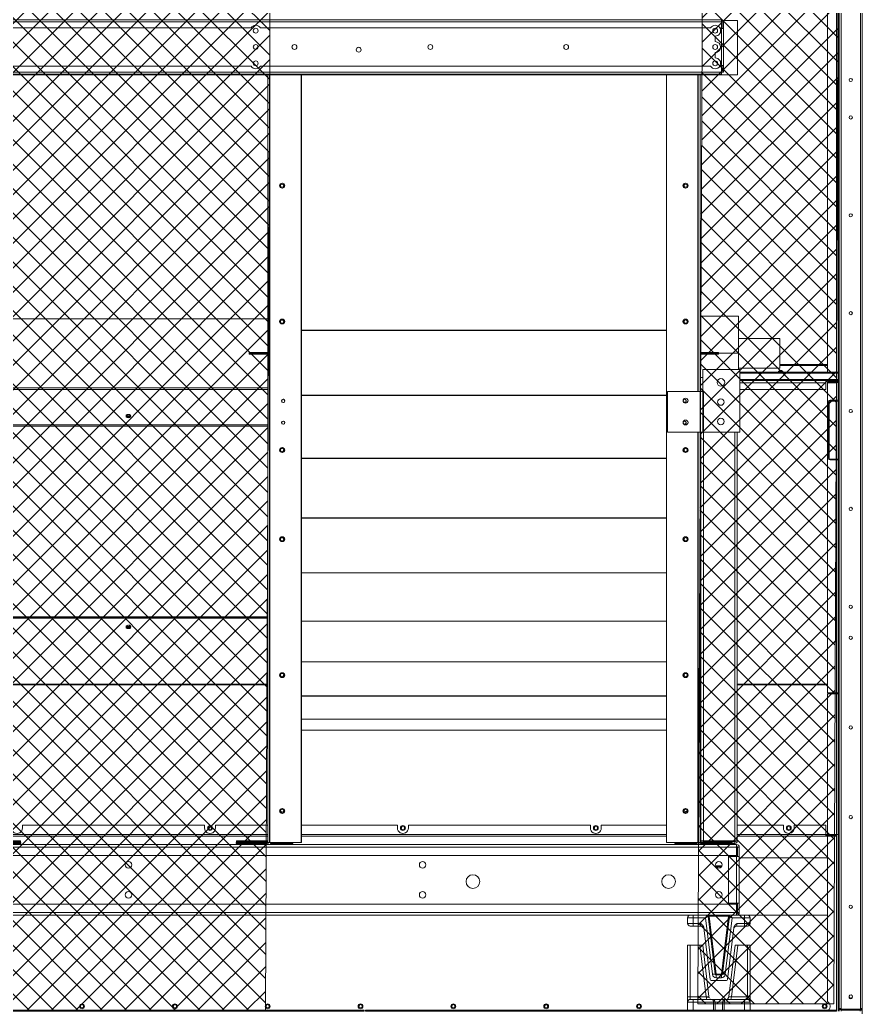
# Model space of a CAD drawing. Header units: millimetres. Extents: x -17070 to 42149, y -291348 to 30242.
# Drawn here: x 32501 to 34051, y 17180 to 19004 of the extents above; entities that cross this region are included whole.
import ezdxf

# ---------------------------------------------------------------- set-up
doc = ezdxf.new("R2010")
doc.units = ezdxf.units.MM
pattern_1 = [(45, (-833382.937, -471185.468), (-22.4506403, 22.4506403), []), (135, (-833382.937, -471185.468), (-22.4506403, -22.4506403), [])]

# ---------------------------------------------------------------- blocks, each defined once
blk = doc.blocks.new('2')
at = {"lineweight": 5}
h = blk.add_hatch(dxfattribs=at)
h.set_pattern_fill('ANSI37', scale=10)
h.set_pattern_definition(pattern_1)
h.paths.add_polyline_path([(33998.2, 17193.4), (34006.6, 19115.6), (33756.7, 19115.6), (33748.2, 17193.4)])
h = blk.add_hatch(dxfattribs=at)
h.set_pattern_fill('ANSI37', scale=10)
h.set_pattern_definition(pattern_1)
h.paths.add_polyline_path([(32952.6, 17181.5), (32961.1, 19103.8), (32448.7, 19103.8), (32440.2, 17181.5)])
at = {"color": 7, "lineweight": 20}
for p, q in [((34008.6, 17185), (34008.6, 20026.8)), ((34011.7, 17185), (34011.7, 20026.8)), ((34047.5, 17185), (34047.5, 20026.8)), ((34050.6, 17185), (34050.6, 20026.8)), ((31609.5, 19003.5), (33791.7, 19003.5)), ((31609.5, 19000), (33791.7, 19000)), ((33821.5, 18902.3), (31577.4, 18902.3)), ((33791.7, 18907), (31609.5, 18907)), ((33791.7, 18903.5), (31609.5, 18903.5)), ((32956.8, 17490), (32956.8, 18902.3)), ((32960.3, 17490), (32960.3, 18903.5)), ((32960.8, 17490), (32960.8, 18903.5)), ((33018.3, 17490), (33018.3, 18903.5)), ((33018.8, 17490), (33018.8, 18903.5)), ((33690.4, 17490), (33690.4, 18903.5)), ((33690.9, 17490), (33690.9, 18903.5)), ((31581.5, 17486.5), (33819.7, 17486.5)), ((31581.5, 17481.8), (33819.7, 17481.8)), ((31581.5, 17466.5), (33819.7, 17466.5)), ((33819.7, 17376.5), (31581.5, 17376.5)), ((33819.7, 17361.2), (31581.5, 17361.2)), ((33819.7, 17356.5), (31581.5, 17356.5))]:
    blk.add_line(p, q, dxfattribs=at)
at = {"color": 7, "lineweight": 20, "ltscale": 0.415127}
for p, q in [((33986.6, 19102.3), (33986.6, 18355.1)), ((34003.1, 18355.1), (34003.1, 19102.3)), ((34006.6, 18357.5), (34006.6, 19104.8))]:
    blk.add_line(p, q, dxfattribs=at)
at = {"color": 7, "lineweight": 20, "ltscale": 0.098092}
blk.add_line((34006.6, 18900.1), (34006.6, 19076.6), dxfattribs=at)
at = {"color": 7, "lineweight": 20, "ltscale": 0.001944}
for p, q in [((33791.7, 19000), (33791.7, 19003.5)), ((33791.7, 18987.7), (33795.2, 18987.7)), ((33791.7, 18919.3), (33795.2, 18919.3)), ((33791.7, 18907), (33791.7, 18903.5))]:
    blk.add_line(p, q, dxfattribs=at)
at = {"color": 7, "lineweight": 20, "ltscale": 0.016528}
blk.add_line((33821.5, 19002.3), (33791.7, 19002.3), dxfattribs=at)
at = {"color": 7, "lineweight": 20, "ltscale": 0.055556}
blk.add_line((33821.5, 18902.3), (33821.5, 19002.3), dxfattribs=at)
at = {"color": 7, "lineweight": 20, "ltscale": 0.247822}
for p, q in [((32926.2, 18988.5), (32480.1, 18988.5)), ((32480.1, 18918.5), (32926.2, 18918.5))]:
    blk.add_line(p, q, dxfattribs=at)
at = {"color": 7, "lineweight": 20, "ltscale": 0.460044}
for p, q in [((33771.6, 18988.5), (32943.5, 18988.5)), ((32943.5, 18918.5), (33771.6, 18918.5))]:
    blk.add_line(p, q, dxfattribs=at)
at = {"color": 7, "lineweight": 20, "ltscale": 0.001578}
for p, q in [((33791.7, 18988.5), (33788.9, 18988.5)), ((33788.9, 18918.5), (33791.7, 18918.5))]:
    blk.add_line(p, q, dxfattribs=at)
at = {"color": 7, "lineweight": 20, "ltscale": 0.001347}
for p, q in [((33789.3, 18987.7), (33791.7, 18987.7)), ((33789.3, 18919.3), (33791.7, 18919.3))]:
    blk.add_line(p, q, dxfattribs=at)
at = {"color": 7, "lineweight": 20, "ltscale": 0.006833}
for p, q in [((33791.7, 18987.7), (33791.7, 19000)), ((33793.2, 19000), (33793.2, 18987.7)), ((33795.2, 18987.7), (33795.2, 19000)), ((33791.7, 18907), (33791.7, 18919.3)), ((33793.2, 18919.3), (33793.2, 18907)), ((33795.2, 18907), (33795.2, 18919.3))]:
    blk.add_line(p, q, dxfattribs=at)
at = {"color": 7, "lineweight": 20, "ltscale": 0.006389}
for p, q in [((33791.7, 18988.5), (33791.7, 19000)), ((33791.7, 18907), (33791.7, 18918.5))]:
    blk.add_line(p, q, dxfattribs=at)
at = {"color": 7, "lineweight": 20, "ltscale": 0.000833333}
for p, q in [((33791.7, 19000), (33793.2, 19000)), ((33791.7, 18907), (33793.2, 18907)), ((33757.2, 18320), (33758.7, 18320)), ((33757.2, 18245), (33758.7, 18245)), ((32958.8, 17490), (32960.3, 17490)), ((32959.3, 17490), (32960.8, 17490)), ((33749.9, 17490), (33748.4, 17490)), ((33750.4, 17490), (33748.9, 17490)), ((34003.5, 17505), (34003.5, 17503.5)), ((33819.7, 17481.8), (33821.2, 17481.8)), ((33819.7, 17361.2), (33821.2, 17361.2)), ((34011.7, 17183.5), (34011.7, 17185)), ((34050.6, 17183.5), (34050.6, 17185))]:
    blk.add_line(p, q, dxfattribs=at)
at = {"color": 7, "lineweight": 20, "ltscale": 0.038}
for p, q in [((33791.7, 18987.7), (33791.7, 18919.3)), ((33795.2, 18987.7), (33795.2, 18919.3))]:
    blk.add_line(p, q, dxfattribs=at)
at = {"color": 7, "lineweight": 20, "ltscale": 0.001111}
for p, q in [((33793.2, 19000), (33795.2, 19000)), ((33793.2, 18907), (33795.2, 18907)), ((34008.6, 18900.1), (34006.6, 18900.1)), ((32500.9, 17491.4), (32500.9, 17493.4)), ((32501.9, 17491.4), (32501.9, 17493.4)), ((32501.9, 17490.5), (32501.9, 17488.5)), ((32502.4, 17490.5), (32502.4, 17488.5)), ((32898.8, 17490.5), (32898.8, 17488.5)), ((32899.3, 17491.4), (32899.3, 17493.4)), ((32899.3, 17490.5), (32899.3, 17488.5)), ((32900.3, 17491.4), (32900.3, 17493.4)), ((32956.8, 17490), (32958.8, 17490)), ((32957.3, 17490), (32959.3, 17490)), ((33751.9, 17490), (33749.9, 17490)), ((33752.4, 17490), (33750.4, 17490)), ((33809.9, 17490.5), (33809.9, 17488.5)), ((33810.4, 17490.5), (33810.4, 17488.5)), ((34006.6, 17461.8), (34008.6, 17461.8)), ((34008.6, 17356.8), (34006.6, 17356.8)), ((34006.6, 17306.8), (34008.6, 17306.8)), ((34012.1, 17179.9), (34012.1, 17181.9))]:
    blk.add_line(p, q, dxfattribs=at)
at = {"color": 7, "lineweight": 20, "ltscale": 0.005556}
for p, q in [((33780.2, 18963.5), (33780.2, 18973.5)), ((33780.2, 18933.5), (33780.2, 18943.5)), ((33729.4, 17351.5), (33729.4, 17341.5)), ((33739.4, 17351.5), (33729.4, 17351.5)), ((33739.4, 17351.5), (33739.4, 17341.5)), ((33844.4, 17351.5), (33834.4, 17351.5)), ((33834.4, 17351.5), (33834.4, 17341.5)), ((33844.4, 17351.5), (33844.4, 17341.5)), ((33739.4, 17341.5), (33729.4, 17341.5)), ((33844.4, 17341.5), (33834.4, 17341.5)), ((33844.4, 17206.5), (33844.4, 17196.5)), ((33739.4, 17196.5), (33729.4, 17196.5)), ((33844.4, 17196.5), (33834.4, 17196.5))]:
    blk.add_line(p, q, dxfattribs=at)
at = {"color": 7, "lineweight": 20, "ltscale": 0.324167}
for p, q in [((33748.4, 18320), (33748.4, 18903.5)), ((33748.9, 18320), (33748.9, 18903.5))]:
    blk.add_line(p, q, dxfattribs=at)
at = {"color": 7, "lineweight": 20, "ltscale": 0.3235}
blk.add_line((33752.4, 18320), (33752.4, 18902.3), dxfattribs=at)
at = {"color": 7, "lineweight": 20, "ltscale": 0.037}
blk.add_line((33753.2, 18391.7), (33753.2, 18458.3), dxfattribs=at)
at = {"color": 7, "lineweight": 20, "ltscale": 0.038889}
blk.add_line((33753.2, 18458.3), (33823.2, 18458.3), dxfattribs=at)
at = {"color": 7, "lineweight": 20, "ltscale": 0.037889}
blk.add_line((33823.2, 18390.1), (33823.2, 18458.3), dxfattribs=at)
at = {"color": 7, "lineweight": 20, "ltscale": 0.284666}
for p, q in [((32444.4, 18453.6), (32956.8, 18453.6)), ((32444.4, 18258.3), (32956.8, 18258.3))]:
    blk.add_line(p, q, dxfattribs=at)
at = {"color": 7, "lineweight": 20, "ltscale": 0.373111}
for p, q in [((33690.4, 18432.5), (33018.8, 18432.5)), ((33018.8, 18432.4), (33690.4, 18432.4)), ((33018.8, 18432.3), (33690.4, 18432.3)), ((33690.4, 18432.2), (33018.8, 18432.2)), ((33690.4, 18313.1), (33018.8, 18313.1)), ((33018.8, 18313), (33690.4, 18313)), ((33018.8, 18312.7), (33690.4, 18312.7)), ((33690.4, 18312.6), (33018.8, 18312.6)), ((33690.4, 18197), (33018.8, 18197)), ((33018.8, 18196.9), (33690.4, 18196.9)), ((33018.8, 18196.6), (33690.4, 18196.6)), ((33690.4, 18196.5), (33018.8, 18196.5)), ((33690.4, 18087.2), (33018.8, 18087.2)), ((33018.8, 18087.1), (33690.4, 18087.1)), ((33018.8, 18086.8), (33690.4, 18086.8)), ((33690.4, 18086.7), (33018.8, 18086.7)), ((33690.4, 17986.5), (33018.8, 17986.5)), ((33018.8, 17986.4), (33690.4, 17986.4)), ((33018.8, 17986.2), (33690.4, 17986.2)), ((33690.4, 17986.1), (33018.8, 17986.1)), ((33690.4, 17897.6), (33018.8, 17897.6)), ((33018.8, 17897.5), (33690.4, 17897.5)), ((33018.8, 17897.3), (33690.4, 17897.3)), ((33690.4, 17897.3), (33018.8, 17897.3)), ((33018.8, 17822.7), (33690.4, 17822.7)), ((33690.4, 17822.7), (33018.8, 17822.7)), ((33018.8, 17822.5), (33690.4, 17822.5)), ((33690.4, 17822.5), (33018.8, 17822.5)), ((33690.4, 17759.7), (33018.8, 17759.7)), ((33018.8, 17759.6), (33690.4, 17759.6)), ((33018.8, 17759.5), (33690.4, 17759.5)), ((33690.4, 17759.5), (33018.8, 17759.5)), ((33018.8, 17717.3), (33690.4, 17717.3)), ((33690.4, 17717.3), (33018.8, 17717.3)), ((33018.8, 17717.2), (33690.4, 17717.2)), ((33690.4, 17717.2), (33018.8, 17717.2)), ((33690.4, 17696.7), (33018.8, 17696.7)), ((33018.8, 17696.6), (33690.4, 17696.6)), ((33018.8, 17696.6), (33690.4, 17696.6)), ((33018.8, 17505), (33690.4, 17505)), ((33018.8, 17501.9), (33690.4, 17501.9))]:
    blk.add_line(p, q, dxfattribs=at)
at = {"color": 7, "lineweight": 20, "ltscale": 0.0004448}
blk.add_line((33752.4, 18417.6), (33753.2, 18417.6), dxfattribs=at)
at = {"color": 7, "lineweight": 20, "ltscale": 0.042111}
for p, q in [((33823.2, 18417.6), (33899, 18417.6)), ((33823.2, 18362.6), (33899, 18362.6))]:
    blk.add_line(p, q, dxfattribs=at)
at = {"color": 7, "lineweight": 20, "ltscale": 0.00187}
blk.add_line((33899, 18414.3), (33899, 18417.6), dxfattribs=at)
at = {"color": 7, "lineweight": 20, "ltscale": 0.028685}
blk.add_line((33899, 18362.6), (33899, 18414.3), dxfattribs=at)
at = {"color": 7, "lineweight": 20, "ltscale": 0.000888889}
for p, q in [((32922.9, 18391.7), (32922.9, 18390.1)), ((32922.9, 18388.5), (32922.9, 18390.1)), ((33786.3, 18388.5), (33786.3, 18391.7)), ((34007, 18342.3), (34008.6, 18342.3)), ((34007, 18155.5), (34008.6, 18155.5)), ((34005, 17764.9), (34006.6, 17764.9)), ((32961.3, 17489.7), (32962.9, 17489.7)), ((33003.3, 17489.7), (33003.3, 17488.1)), ((33705.9, 17488.1), (33705.9, 17489.7)), ((33744.8, 17489.7), (33744.8, 17488.1)), ((34003.5, 17503.5), (34003.5, 17501.9)), ((33134.6, 17181.5), (33134.6, 17179.9)), ((33136.6, 17179.9), (33136.6, 17181.5)), ((34003.6, 17179.9), (34003.6, 17181.5)), ((34011.7, 17181.9), (34011.7, 17183.5)), ((34050.6, 17181.9), (34050.6, 17183.5))]:
    blk.add_line(p, q, dxfattribs=at)
at = {"color": 7, "lineweight": 20, "ltscale": 0.018833}
for p, q in [((32922.9, 18391.7), (32956.8, 18391.7)), ((32956.8, 18390.1), (32922.9, 18390.1)), ((32956.8, 18390.1), (32922.9, 18390.1)), ((32922.9, 18388.5), (32956.8, 18388.5)), ((33786.3, 18391.7), (33752.4, 18391.7)), ((33752.4, 18390.1), (33786.3, 18390.1)), ((33752.4, 18390.1), (33786.3, 18390.1)), ((33786.3, 18388.5), (33752.4, 18388.5))]:
    blk.add_line(p, q, dxfattribs=at)
at = {"color": 7, "lineweight": 20, "ltscale": 0.024}
blk.add_line((33753.2, 18388.5), (33753.2, 18345.3), dxfattribs=at)
at = {"color": 7, "lineweight": 20, "ltscale": 0.0205}
for p, q in [((33786.3, 18390.1), (33823.2, 18390.1)), ((34007, 18305.4), (34007, 18342.3)), ((34007, 18192.4), (34007, 18155.5))]:
    blk.add_line(p, q, dxfattribs=at)
at = {"color": 7, "lineweight": 20, "ltscale": 0.016722}
blk.add_line((33823.2, 18390.1), (33823.2, 18360), dxfattribs=at)
at = {"color": 7, "lineweight": 20, "ltscale": 0.048667}
for p, q in [((33899, 18369.7), (33986.6, 18369.7)), ((33899, 18367.6), (33986.6, 18367.6))]:
    blk.add_line(p, q, dxfattribs=at)
at = {"color": 7, "lineweight": 20, "ltscale": 0.00694}
blk.add_line((34006.6, 18367.6), (34006.6, 18355.1), dxfattribs=at)
at = {"color": 7, "lineweight": 20, "ltscale": 0.000444773}
for p, q in [((33752.4, 18362.6), (33753.2, 18362.6)), ((33753.2, 18355.1), (33752.4, 18355.1)), ((33753.2, 18353.7), (33752.4, 18353.7))]:
    blk.add_line(p, q, dxfattribs=at)
at = {"color": 7, "lineweight": 20, "ltscale": 0.022222}
blk.add_line((33757.2, 18360), (33757.2, 18320), dxfattribs=at)
at = {"color": 7, "lineweight": 20, "ltscale": 0.038056}
for p, q in [((33757.2, 18360), (33825.7, 18360)), ((33757.2, 18245), (33825.7, 18245))]:
    blk.add_line(p, q, dxfattribs=at)
at = {"color": 7, "lineweight": 20, "ltscale": 0.063889}
blk.add_line((33825.7, 18360), (33825.7, 18245), dxfattribs=at)
at = {"color": 7, "lineweight": 20, "ltscale": 0.100501}
for p, q in [((34006.6, 18355.1), (33825.7, 18355.1)), ((34006.6, 18353.7), (33825.7, 18353.7)), ((33825.7, 18341.8), (34006.6, 18341.8)), ((33825.7, 18340.8), (34006.6, 18340.8))]:
    blk.add_line(p, q, dxfattribs=at)
at = {"color": 7, "lineweight": 20, "ltscale": 0.009167}
blk.add_line((33986.6, 18355.1), (34003.1, 18355.1), dxfattribs=at)
at = {"color": 7, "lineweight": 20, "ltscale": 0.000154576}
blk.add_line((34004.6, 18355.1), (34004.6, 18355.3), dxfattribs=at)
at = {"color": 7, "lineweight": 20, "ltscale": 0.004264}
blk.add_line((34006.6, 18362.7), (34006.6, 18355.1), dxfattribs=at)
at = {"color": 7, "lineweight": 20, "ltscale": 0.007184}
blk.add_line((34006.6, 18344.6), (34006.6, 18357.5), dxfattribs=at)
at = {"color": 7, "lineweight": 20, "ltscale": 0.000773611}
blk.add_line((34006.6, 18353.7), (34006.6, 18355.1), dxfattribs=at)
at = {"color": 7, "lineweight": 20, "ltscale": 0.00658}
blk.add_line((34006.6, 18341.8), (34006.6, 18353.7), dxfattribs=at)
at = {"color": 7, "lineweight": 20, "ltscale": 0.000444754}
for p, q in [((33752.4, 18341.8), (33753.2, 18341.8)), ((33752.4, 18340.8), (33753.2, 18340.8)), ((33753.2, 18340), (33752.4, 18340)), ((33753.2, 18335.7), (33752.4, 18335.7)), ((33752.4, 18323.5), (33753.2, 18323.5))]:
    blk.add_line(p, q, dxfattribs=at)
at = {"color": 7, "lineweight": 20, "ltscale": 0.002222}
for p, q in [((33753.2, 18345.3), (33757.2, 18345.3)), ((33753.2, 18320.3), (33757.2, 18320.3))]:
    blk.add_line(p, q, dxfattribs=at)
at = {"color": 7, "lineweight": 20, "ltscale": 0.013889}
blk.add_line((33753.2, 18320.3), (33753.2, 18345.3), dxfattribs=at)
at = {"color": 7, "lineweight": 20, "ltscale": 0.087667}
for p, q in [((33983.5, 18340), (33825.7, 18340)), ((33983.5, 18335.7), (33825.7, 18335.7)), ((33825.7, 18323.5), (33983.5, 18323.5))]:
    blk.add_line(p, q, dxfattribs=at)
at = {"color": 7, "lineweight": 20, "ltscale": 0.011111}
for p, q in [((34003.5, 18340), (33983.5, 18340)), ((33983.5, 18338.9), (34003.5, 18338.9)), ((33983.5, 17505), (34003.5, 17505)), ((34003.5, 17503.5), (33983.5, 17503.5)), ((33983.5, 17501.9), (34003.5, 17501.9))]:
    blk.add_line(p, q, dxfattribs=at)
at = {"color": 7, "lineweight": 20, "ltscale": 0.002435}
blk.add_line((33983.5, 18340), (33983.5, 18335.7), dxfattribs=at)
at = {"color": 7, "lineweight": 20, "ltscale": 0.006739}
blk.add_line((33983.5, 18323.5), (33983.5, 18335.7), dxfattribs=at)
at = {"color": 7, "lineweight": 20, "ltscale": 0.000618889}
blk.add_line((33986.6, 18336.8), (33986.6, 18335.7), dxfattribs=at)
at = {"color": 7, "lineweight": 20, "ltscale": 0.009389}
for p, q in [((33986.6, 18336.8), (34003.5, 18336.8)), ((33986.6, 18335.7), (34003.5, 18335.7)), ((33986.6, 17765.4), (34003.5, 17765.4)), ((33986.6, 17763.6), (34003.5, 17763.6)), ((33983.5, 17521.9), (33983.5, 17505)), ((33986.6, 17505), (34003.5, 17505)), ((34050.6, 17185), (34050.6, 17201.9))]:
    blk.add_line(p, q, dxfattribs=at)
at = {"color": 7, "lineweight": 20, "ltscale": 0.316783}
blk.add_line((33986.6, 18335.7), (33986.6, 17765.4), dxfattribs=at)
at = {"color": 7, "lineweight": 20, "ltscale": 0.000403556}
blk.add_line((34003.5, 18340), (34003.5, 18340.8), dxfattribs=at)
at = {"color": 7, "lineweight": 20, "ltscale": 0.00222}
blk.add_line((34003.5, 18340.8), (34003.5, 18336.8), dxfattribs=at)
at = {"color": 7, "lineweight": 20, "ltscale": 0.000638044}
blk.add_line((34003.5, 18338.9), (34003.5, 18340), dxfattribs=at)
at = {"color": 7, "lineweight": 20, "ltscale": 0.017627}
blk.add_line((34003.5, 18303.9), (34003.5, 18335.7), dxfattribs=at)
at = {"color": 7, "lineweight": 20, "ltscale": 0.00164}
for p, q in [((34005, 18340.8), (34005, 18337.8)), ((34006.6, 18340.8), (34006.6, 18337.8))]:
    blk.add_line(p, q, dxfattribs=at)
at = {"color": 7, "lineweight": 20, "ltscale": 0.000235167}
blk.add_line((34006.6, 18342.8), (34006.6, 18343.2), dxfattribs=at)
at = {"color": 7, "lineweight": 20, "ltscale": 0.000590625}
blk.add_line((34006.6, 18340.8), (34006.6, 18341.8), dxfattribs=at)
at = {"color": 7, "lineweight": 20, "ltscale": 0.018559}
blk.add_line((34006.6, 18304.4), (34006.6, 18337.8), dxfattribs=at)
at = {"color": 7, "lineweight": 20, "ltscale": 0.284667}
for p, q in [((32444.4, 18326.6), (32956.8, 18326.6)), ((32444.4, 18323.5), (32956.8, 18323.5)), ((32956.8, 18255.9), (32444.4, 18255.9)), ((32444.4, 17905.6), (32956.8, 17905.6)), ((32444.4, 17904.5), (32956.8, 17904.5)), ((32956.8, 17904.1), (32444.4, 17904.1)), ((32956.8, 17903), (32444.4, 17903)), ((32444.4, 17781.5), (32956.8, 17781.5)), ((32444.4, 17780.4), (32956.8, 17780.4)), ((32444.4, 17505), (32956.8, 17505)), ((32444.4, 17501.9), (32956.8, 17501.9))]:
    blk.add_line(p, q, dxfattribs=at)
at = {"color": 7, "lineweight": 20, "ltscale": 0.033333}
for p, q in [((33752.5, 18320), (33692.5, 18320)), ((33692.5, 18245), (33752.5, 18245))]:
    blk.add_line(p, q, dxfattribs=at)
at = {"color": 7, "lineweight": 20, "ltscale": 0.041667}
for p, q in [((33692.5, 18245), (33692.5, 18320)), ((33752.5, 18320), (33752.5, 18245)), ((33757.2, 18320), (33757.2, 18245)), ((33758.7, 18320), (33758.7, 18245))]:
    blk.add_line(p, q, dxfattribs=at)
at = {"color": 7, "lineweight": 20, "ltscale": 0.002611}
for p, q in [((33752.5, 18320), (33757.2, 18320)), ((33752.5, 18245), (33757.2, 18245)), ((33753.9, 17493.2), (33758.6, 17493.2)), ((33820.9, 17493.2), (33816.2, 17493.2)), ((33819.7, 17481.8), (33819.7, 17486.5)), ((33819.7, 17464.5), (33824.4, 17464.5)), ((33819.7, 17378.5), (33824.4, 17378.5)), ((33819.7, 17361.2), (33819.7, 17356.5))]:
    blk.add_line(p, q, dxfattribs=at)
at = {"color": 7, "lineweight": 20, "ltscale": 0.039056}
blk.add_line((33825.7, 18245), (33825.7, 18315.3), dxfattribs=at)
at = {"color": 7, "lineweight": 20, "ltscale": 0.057667}
for p, q in [((33988.6, 18300.8), (33988.6, 18197)), ((33990.2, 18300.8), (33990.2, 18197))]:
    blk.add_line(p, q, dxfattribs=at)
at = {"color": 7, "lineweight": 20, "ltscale": 0.007667}
for p, q in [((33991.7, 18303.9), (34005.5, 18303.9)), ((33991.7, 18302.3), (34005.5, 18302.3)), ((33991.7, 18195.5), (34005.5, 18195.5)), ((34005.5, 18193.9), (33991.7, 18193.9))]:
    blk.add_line(p, q, dxfattribs=at)
at = {"color": 7, "lineweight": 20, "ltscale": 0.059333}
blk.add_line((34003.5, 18195.5), (34003.5, 18302.3), dxfattribs=at)
at = {"color": 7, "lineweight": 20, "ltscale": 0.059558}
blk.add_line((34006.6, 18195.3), (34006.6, 18302.5), dxfattribs=at)
at = {"color": 7, "lineweight": 20, "ltscale": 0.419444}
for p, q in [((33748.4, 17490), (33748.4, 18245)), ((33748.9, 17490), (33748.9, 18245)), ((33752.4, 17490), (33752.4, 18245))]:
    blk.add_line(p, q, dxfattribs=at)
at = {"color": 7, "lineweight": 20, "ltscale": 5.55578e-05}
blk.add_line((33752.5, 18245), (33752.4, 18245), dxfattribs=at)
at = {"color": 7, "lineweight": 20, "ltscale": 0.000160516}
blk.add_line((33752.8, 18245), (33752.5, 18245), dxfattribs=at)
at = {"color": 7, "lineweight": 20, "ltscale": 0.000777778}
blk.add_line((33753.9, 18245), (33752.5, 18245), dxfattribs=at)
at = {"color": 7, "lineweight": 20, "ltscale": 1.1675e-05}
blk.add_line((33752.5, 18245), (33752.5, 18245), dxfattribs=at)
at = {"color": 7, "lineweight": 20, "ltscale": 0.417667}
for p, q in [((33753.9, 17493.2), (33753.9, 18245)), ((33758.6, 17493.2), (33758.6, 18245)), ((33816.2, 17493.2), (33816.2, 18245)), ((33820.9, 17493.2), (33820.9, 18245))]:
    blk.add_line(p, q, dxfattribs=at)
at = {"color": 7, "lineweight": 20, "ltscale": 0.037222}
blk.add_line((33825.7, 18245), (33758.7, 18245), dxfattribs=at)
at = {"color": 7, "lineweight": 20, "ltscale": 0.002667}
blk.add_line((33820.9, 18245), (33825.7, 18245), dxfattribs=at)
at = {"color": 7, "lineweight": 20, "ltscale": 1.16463e-05}
blk.add_line((33825.7, 18245), (33825.7, 18245), dxfattribs=at)
at = {"color": 7, "lineweight": 20, "ltscale": 0.238045}
blk.add_line((34003.5, 17765.4), (34003.5, 18193.9), dxfattribs=at)
at = {"color": 7, "lineweight": 20, "ltscale": 0.236578}
blk.add_line((34006.6, 17767.6), (34006.6, 18193.4), dxfattribs=at)
at = {"color": 7, "lineweight": 20, "ltscale": 0.000833656}
for p, q in [((33752.4, 17781.5), (33753.9, 17781.5)), ((33752.4, 17780.4), (33753.9, 17780.4))]:
    blk.add_line(p, q, dxfattribs=at)
at = {"color": 7, "lineweight": 20, "ltscale": 0.092056}
for p, q in [((33820.9, 17781.5), (33986.6, 17781.5)), ((33820.9, 17780.4), (33986.6, 17780.4))]:
    blk.add_line(p, q, dxfattribs=at)
at = {"color": 7, "lineweight": 20, "ltscale": 0.143679}
for p, q in [((33986.6, 17505), (33986.6, 17763.6)), ((34003.5, 17505), (34003.5, 17763.6)), ((34006.6, 17505), (34006.6, 17763.6))]:
    blk.add_line(p, q, dxfattribs=at)
at = {"color": 7, "lineweight": 20, "ltscale": 0.00103}
blk.add_line((34003.5, 17763.6), (34003.5, 17765.4), dxfattribs=at)
at = {"color": 7, "lineweight": 20, "ltscale": 0.001722}
for p, q in [((34006.6, 17763.6), (34003.5, 17763.6)), ((33983.5, 17501.9), (33983.5, 17505)), ((34006.6, 17505), (34003.5, 17505)), ((34008.6, 17185), (34011.7, 17185)), ((34050.6, 17185), (34047.5, 17185))]:
    blk.add_line(p, q, dxfattribs=at)
at = {"color": 7, "lineweight": 20, "ltscale": 0.00048142}
blk.add_line((34005, 17764.9), (34005, 17765.7), dxfattribs=at)
at = {"color": 7, "lineweight": 20, "ltscale": 0.000698042}
for p, q in [((34005, 17764.9), (34005, 17763.6)), ((34006.6, 17763.6), (34006.6, 17764.9))]:
    blk.add_line(p, q, dxfattribs=at)
at = {"color": 7, "lineweight": 20, "ltscale": 0.000157563}
blk.add_line((34006.4, 17766.7), (34006.6, 17766.7), dxfattribs=at)
at = {"color": 7, "lineweight": 20, "ltscale": 0.008061}
blk.add_line((34006.6, 17764.9), (34006.6, 17779.4), dxfattribs=at)
at = {"color": 7, "lineweight": 20, "ltscale": 0.000501055}
blk.add_line((34006.6, 17766.7), (34006.6, 17767.6), dxfattribs=at)
at = {"color": 7, "lineweight": 20, "ltscale": 0.186111}
for p, q in [((32840.6, 17521.9), (32505.6, 17521.9)), ((33550.6, 17521.9), (33215.6, 17521.9))]:
    blk.add_line(p, q, dxfattribs=at)
at = {"color": 7, "lineweight": 20, "ltscale": 0.002747}
for p, q in [((32505.6, 17521.9), (32505.6, 17516.9)), ((32840.6, 17516.9), (32840.6, 17521.9)), ((32860.6, 17521.9), (32860.6, 17516.9)), ((33195.6, 17516.9), (33195.6, 17521.9)), ((33215.6, 17521.9), (33215.6, 17516.9)), ((33550.6, 17516.9), (33550.6, 17521.9)), ((33570.6, 17521.9), (33570.6, 17516.9)), ((33905.6, 17516.9), (33905.6, 17521.9)), ((33925.6, 17521.9), (33925.6, 17516.9))]:
    blk.add_line(p, q, dxfattribs=at)
at = {"color": 7, "lineweight": 20, "ltscale": 0.053444}
blk.add_line((32956.8, 17521.9), (32860.6, 17521.9), dxfattribs=at)
at = {"color": 7, "lineweight": 20, "ltscale": 0.098223}
blk.add_line((33195.6, 17521.9), (33018.8, 17521.9), dxfattribs=at)
at = {"color": 7, "lineweight": 20, "ltscale": 0.066555}
blk.add_line((33690.4, 17521.9), (33570.6, 17521.9), dxfattribs=at)
at = {"color": 7, "lineweight": 20, "ltscale": 0.000833626}
for p, q in [((33753.9, 17521.9), (33752.4, 17521.9)), ((33752.4, 17505), (33753.9, 17505)), ((33752.4, 17501.9), (33753.9, 17501.9)), ((33752.4, 17493.4), (33753.9, 17493.4))]:
    blk.add_line(p, q, dxfattribs=at)
at = {"color": 7, "lineweight": 20, "ltscale": 0.047056}
blk.add_line((33905.6, 17521.9), (33820.9, 17521.9), dxfattribs=at)
at = {"color": 7, "lineweight": 20, "ltscale": 0.032167}
blk.add_line((33983.5, 17521.9), (33925.6, 17521.9), dxfattribs=at)
at = {"color": 7, "lineweight": 20, "ltscale": 0.031945}
blk.add_line((32444.4, 17493.4), (32501.9, 17493.4), dxfattribs=at)
at = {"color": 7, "lineweight": 20, "ltscale": 0.031389}
for p, q in [((32444.4, 17493.4), (32500.9, 17493.4)), ((32445.4, 17490.5), (32501.9, 17490.5)), ((32445.4, 17488.5), (32501.9, 17488.5)), ((32445.9, 17490.5), (32502.4, 17490.5)), ((32445.9, 17488.5), (32502.4, 17488.5)), ((32955.3, 17490.5), (32898.8, 17490.5)), ((32955.3, 17488.5), (32898.8, 17488.5)), ((32955.8, 17490.5), (32899.3, 17490.5)), ((32955.8, 17488.5), (32899.3, 17488.5)), ((32956.8, 17493.4), (32900.3, 17493.4)), ((33753.4, 17490.5), (33809.9, 17490.5)), ((33753.4, 17488.5), (33809.9, 17488.5)), ((33753.9, 17490.5), (33810.4, 17490.5)), ((33753.9, 17488.5), (33810.4, 17488.5))]:
    blk.add_line(p, q, dxfattribs=at)
at = {"color": 7, "lineweight": 20, "ltscale": 0.031862}
for p, q in [((32444.6, 17491.4), (32501.9, 17491.4)), ((32956.7, 17491.4), (32899.3, 17491.4))]:
    blk.add_line(p, q, dxfattribs=at)
at = {"color": 7, "lineweight": 20, "ltscale": 0.031307}
blk.add_line((32444.6, 17491.4), (32500.9, 17491.4), dxfattribs=at)
at = {"color": 7, "lineweight": 20, "ltscale": 0.031944}
blk.add_line((32956.8, 17493.4), (32899.3, 17493.4), dxfattribs=at)
at = {"color": 7, "lineweight": 20, "ltscale": 0.031306}
blk.add_line((32956.7, 17491.4), (32900.3, 17491.4), dxfattribs=at)
at = {"color": 7, "lineweight": 20, "ltscale": 0.032222}
for p, q in [((32960.3, 17490), (33018.3, 17490)), ((32960.8, 17490), (33018.8, 17490)), ((33748.4, 17490), (33690.4, 17490)), ((33748.9, 17490), (33690.9, 17490))]:
    blk.add_line(p, q, dxfattribs=at)
at = {"color": 7, "lineweight": 20, "ltscale": 0.000166668}
blk.add_line((32961.3, 17489.7), (32961.3, 17490), dxfattribs=at)
at = {"color": 7, "lineweight": 20, "ltscale": 0.000166667}
for p, q in [((32962.9, 17490), (32962.9, 17489.7)), ((33003.3, 17490), (33003.3, 17489.7)), ((33705.9, 17490), (33705.9, 17489.7)), ((33746.3, 17490), (33746.3, 17489.7))]:
    blk.add_line(p, q, dxfattribs=at)
at = {"color": 7, "lineweight": 20, "ltscale": 0.022444}
for p, q in [((32962.9, 17489.7), (33003.3, 17489.7)), ((33003.3, 17489.7), (32962.9, 17489.7)), ((33746.3, 17489.7), (33705.9, 17489.7)), ((32962.9, 17488.1), (33003.3, 17488.1))]:
    blk.add_line(p, q, dxfattribs=at)
at = {"color": 7, "lineweight": 20, "ltscale": 0.000444384}
blk.add_line((33003.3, 17489.7), (33003.3, 17488.9), dxfattribs=at)
at = {"color": 7, "lineweight": 20, "ltscale": 0.021611}
for p, q in [((33744.8, 17489.7), (33705.9, 17489.7)), ((33744.8, 17488.1), (33705.9, 17488.1)), ((34050.6, 17183.5), (34011.7, 17183.5)), ((34050.6, 17183.5), (34011.7, 17183.5)), ((34050.6, 17181.9), (34011.7, 17181.9))]:
    blk.add_line(p, q, dxfattribs=at)
at = {"color": 7, "lineweight": 20, "ltscale": 0.000961948}
blk.add_line((33752.6, 17491.4), (33754.3, 17491.4), dxfattribs=at)
blk.add_line((33752.6, 17491.4), (33754.3, 17491.4), dxfattribs=at)
at = {"color": 7, "lineweight": 20, "ltscale": 0.032}
for p, q in [((33816.2, 17493.2), (33758.6, 17493.2)), ((33816.2, 17491.7), (33758.6, 17491.7))]:
    blk.add_line(p, q, dxfattribs=at)
at = {"color": 7, "lineweight": 20, "ltscale": 0.000833335}
for p, q in [((33808.9, 17491.7), (33808.9, 17493.2)), ((33809.9, 17491.7), (33809.9, 17493.2))]:
    blk.add_line(p, q, dxfattribs=at)
at = {"color": 7, "lineweight": 20, "ltscale": 0.003222}
blk.add_line((33816.2, 17488.5), (33810.4, 17488.5), dxfattribs=at)
at = {"color": 7, "lineweight": 20, "ltscale": 0.001778}
for p, q in [((33816.2, 17491.7), (33816.2, 17488.5)), ((33824.4, 17481.8), (33821.2, 17481.8)), ((33821.2, 17361.2), (33824.4, 17361.2))]:
    blk.add_line(p, q, dxfattribs=at)
at = {"color": 7, "lineweight": 20, "ltscale": 0.090334}
for p, q in [((33820.9, 17505), (33983.5, 17505)), ((33820.9, 17501.9), (33983.5, 17501.9))]:
    blk.add_line(p, q, dxfattribs=at)
at = {"color": 7, "lineweight": 20, "ltscale": 0.169047}
blk.add_line((33986.6, 17197.6), (33986.6, 17501.9), dxfattribs=at)
at = {"color": 7, "lineweight": 20, "ltscale": 0.177968}
blk.add_line((34003.1, 17501.9), (34003.1, 17181.5), dxfattribs=at)
at = {"color": 7, "lineweight": 20, "ltscale": 0.180579}
blk.add_line((34006.6, 17505), (34006.6, 17179.9), dxfattribs=at)
at = {"color": 7, "lineweight": 20, "ltscale": 0.009611}
for p, q in [((33819.7, 17464.5), (33819.7, 17481.8)), ((33821.2, 17481.8), (33821.2, 17464.5)), ((33824.4, 17464.5), (33824.4, 17481.8)), ((33819.7, 17361.2), (33819.7, 17378.5)), ((33821.2, 17378.5), (33821.2, 17361.2)), ((33824.4, 17361.2), (33824.4, 17378.5))]:
    blk.add_line(p, q, dxfattribs=at)
at = {"color": 7, "lineweight": 20, "ltscale": 0.0085}
for p, q in [((33819.7, 17466.5), (33819.7, 17481.8)), ((33819.7, 17464.5), (33804.4, 17464.5)), ((33804.4, 17378.5), (33819.7, 17378.5)), ((33819.7, 17361.2), (33819.7, 17376.5))]:
    blk.add_line(p, q, dxfattribs=at)
at = {"color": 7, "lineweight": 20, "ltscale": 0.047778}
for p, q in [((33804.4, 17464.5), (33804.4, 17378.5)), ((33819.7, 17464.5), (33819.7, 17378.5)), ((33824.4, 17464.5), (33824.4, 17378.5))]:
    blk.add_line(p, q, dxfattribs=at)
at = {"color": 7, "lineweight": 20, "ltscale": 0.090111}
blk.add_line((33824.4, 17461.8), (33986.6, 17461.8), dxfattribs=at)
at = {"color": 7, "lineweight": 20, "ltscale": 0.006331}
blk.add_line((33781.2, 17447.1), (33792.6, 17447.1), dxfattribs=at)
at = {"color": 7, "lineweight": 20, "ltscale": 0.002982}
for p, q in [((33786.9, 17446.3), (33781.6, 17446.3)), ((33792.3, 17446.3), (33786.9, 17446.3))]:
    blk.add_line(p, q, dxfattribs=at)
at = {"color": 7, "lineweight": 20, "ltscale": 0.002791}
for p, q in [((33786.9, 17445.7), (33781.9, 17445.7)), ((33792, 17445.7), (33786.9, 17445.7))]:
    blk.add_line(p, q, dxfattribs=at)
at = {"color": 7, "lineweight": 20, "ltscale": 0.002778}
for p, q in [((33739.4, 17356.5), (33739.4, 17351.5)), ((33839.4, 17356.5), (33834.4, 17356.5)), ((33834.4, 17356.5), (33834.4, 17351.5)), ((33739.4, 17336.5), (33734.4, 17336.5)), ((33739.4, 17341.5), (33739.4, 17336.5)), ((33834.4, 17341.5), (33834.4, 17336.5)), ((33839.4, 17336.5), (33834.4, 17336.5)), ((33734.4, 17301.5), (33729.4, 17301.5)), ((33844.4, 17301.5), (33839.4, 17301.5)), ((33780.2, 17248.3), (33775.3, 17247.7)), ((33782.2, 17246.5), (33782.2, 17241.5)), ((33791.7, 17246.5), (33791.7, 17241.5)), ((33793.6, 17248.3), (33798.6, 17247.7)), ((33734.4, 17206.5), (33729.4, 17206.5)), ((33734.4, 17201.5), (33734.4, 17206.5)), ((33739.4, 17201.5), (33734.4, 17201.5)), ((33739.4, 17201.5), (33739.4, 17196.5)), ((33763.8, 17206.5), (33768.7, 17207.1)), ((33810.1, 17206.5), (33805.1, 17207.1)), ((33834.4, 17201.5), (33834.4, 17196.5)), ((33839.4, 17201.5), (33834.4, 17201.5)), ((33839.4, 17206.5), (33844.4, 17206.5)), ((33839.4, 17206.5), (33839.4, 17201.5))]:
    blk.add_line(p, q, dxfattribs=at)
at = {"color": 7, "lineweight": 20, "ltscale": 0.01282}
for p, q in [((33762.5, 17351.5), (33739.4, 17351.5)), ((33834.4, 17351.5), (33811.4, 17351.5))]:
    blk.add_line(p, q, dxfattribs=at)
at = {"color": 7, "lineweight": 20, "ltscale": 0.003145}
for p, q in [((33762.5, 17351.5), (33765.2, 17356.5)), ((33762.5, 17351.5), (33767.2, 17354.8)), ((33811.4, 17351.5), (33806.7, 17354.8)), ((33811.4, 17351.5), (33808.7, 17356.5))]:
    blk.add_line(p, q, dxfattribs=at)
at = {"color": 7, "lineweight": 20, "ltscale": 0.058129}
for p, q in [((33762.5, 17351.5), (33775.3, 17247.7)), ((33798.6, 17247.7), (33811.4, 17351.5))]:
    blk.add_line(p, q, dxfattribs=at)
at = {"color": 7, "lineweight": 20, "ltscale": 0.059604}
for p, q in [((33767.2, 17354.8), (33780.2, 17248.3)), ((33769.1, 17354.8), (33782.2, 17248.3)), ((33804.7, 17354.8), (33791.7, 17248.3)), ((33793.6, 17248.3), (33806.7, 17354.8))]:
    blk.add_line(p, q, dxfattribs=at)
at = {"color": 7, "lineweight": 20, "ltscale": 0.000975701}
for p, q in [((33769.1, 17356.5), (33769.1, 17354.8)), ((33804.7, 17356.5), (33804.7, 17354.8)), ((33782.2, 17248.3), (33782.2, 17246.5)), ((33791.7, 17248.3), (33791.7, 17246.5))]:
    blk.add_line(p, q, dxfattribs=at)
at = {"color": 7, "lineweight": 20, "ltscale": 0.019777}
blk.add_line((33804.7, 17354.8), (33769.1, 17354.8), dxfattribs=at)
at = {"color": 7, "lineweight": 20, "ltscale": 0.008167}
blk.add_line((33834.4, 17356.5), (33819.7, 17356.5), dxfattribs=at)
at = {"color": 7, "lineweight": 20, "ltscale": 0.0919}
blk.add_line((33986.6, 17356.8), (33821.2, 17356.8), dxfattribs=at)
at = {"color": 7, "lineweight": 20, "ltscale": 0.007694}
for p, q in [((33739.4, 17341.5), (33753.3, 17341.5)), ((33834.4, 17341.5), (33820.6, 17341.5))]:
    blk.add_line(p, q, dxfattribs=at)
at = {"color": 7, "lineweight": 20, "ltscale": 0.008376}
for p, q in [((33739.4, 17336.5), (33754.5, 17336.5)), ((33834.4, 17336.5), (33819.4, 17336.5))]:
    blk.add_line(p, q, dxfattribs=at)
at = {"color": 7, "lineweight": 20, "ltscale": 0.00286}
for p, q in [((33754.5, 17336.5), (33753.3, 17341.5)), ((33820.6, 17341.5), (33819.4, 17336.5)), ((33763.8, 17206.5), (33765, 17201.5)), ((33810.1, 17206.5), (33808.9, 17201.5))]:
    blk.add_line(p, q, dxfattribs=at)
at = {"color": 7, "lineweight": 20, "ltscale": 0.053282}
for p, q in [((33771, 17238.3), (33759.3, 17333.5)), ((33802.9, 17238.3), (33814.6, 17333.5))]:
    blk.add_line(p, q, dxfattribs=at)
at = {"color": 7, "lineweight": 20, "ltscale": 0.052778}
for p, q in [((33729.4, 17301.5), (33729.4, 17206.5)), ((33734.4, 17301.5), (33734.4, 17206.5)), ((33839.4, 17206.5), (33839.4, 17301.5)), ((33844.4, 17206.5), (33844.4, 17301.5))]:
    blk.add_line(p, q, dxfattribs=at)
at = {"color": 7, "lineweight": 20, "ltscale": 0.009824}
for p, q in [((33734.4, 17301.5), (33752.1, 17301.5)), ((33839.4, 17301.5), (33821.8, 17301.5))]:
    blk.add_line(p, q, dxfattribs=at)
at = {"color": 7, "lineweight": 20, "ltscale": 0.053174}
for p, q in [((33763.8, 17206.5), (33752.1, 17301.5)), ((33810.1, 17206.5), (33821.8, 17301.5))]:
    blk.add_line(p, q, dxfattribs=at)
at = {"color": 7, "lineweight": 20, "ltscale": 0.002799}
for p, q in [((33757.2, 17301.5), (33752.1, 17301.5)), ((33816.7, 17301.5), (33821.8, 17301.5))]:
    blk.add_line(p, q, dxfattribs=at)
at = {"color": 7, "lineweight": 20, "ltscale": 0.052833}
for p, q in [((33768.7, 17207.1), (33757.2, 17301.5)), ((33805.1, 17207.1), (33816.7, 17301.5))]:
    blk.add_line(p, q, dxfattribs=at)
at = {"color": 7, "lineweight": 20, "ltscale": 0.015502}
blk.add_line((33800.9, 17236.5), (33773, 17236.5), dxfattribs=at)
at = {"color": 7, "lineweight": 20, "ltscale": 0.005249}
for p, q in [((33782.2, 17248.3), (33791.7, 17248.3)), ((33791.7, 17246.5), (33782.2, 17246.5)), ((33791.7, 17241.5), (33782.2, 17241.5))]:
    blk.add_line(p, q, dxfattribs=at)
at = {"color": 7, "lineweight": 20, "ltscale": 0.005554}
blk.add_line((33729.4, 17196.5), (33729.4, 17206.5), dxfattribs=at)
at = {"color": 7, "lineweight": 20, "ltscale": 0.016305}
for p, q in [((33734.4, 17206.5), (33763.8, 17206.5)), ((33810.1, 17206.5), (33839.4, 17206.5))]:
    blk.add_line(p, q, dxfattribs=at)
at = {"color": 7, "lineweight": 20, "ltscale": 0.019722}
for p, q in [((33739.4, 17201.5), (33774.9, 17201.5)), ((33834.4, 17201.5), (33798.9, 17201.5))]:
    blk.add_line(p, q, dxfattribs=at)
at = {"color": 7, "lineweight": 20, "ltscale": 0.002757}
blk.add_line((33768.9, 17205.9), (33763.9, 17205.9), dxfattribs=at)
at = {"color": 7, "lineweight": 20, "ltscale": 0.000682136}
for p, q in [((33768.7, 17207.1), (33768.9, 17205.9)), ((33805.1, 17207.1), (33805, 17205.9))]:
    blk.add_line(p, q, dxfattribs=at)
at = {"color": 7, "lineweight": 20, "ltscale": 3.0969e-05}
blk.add_line((33770.6, 17202.7), (33770.7, 17202.7), dxfattribs=at)
at = {"color": 7, "lineweight": 20, "ltscale": 7.47467e-06}
blk.add_line((33773.9, 17201.5), (33773.9, 17201.5), dxfattribs=at)
at = {"color": 7, "lineweight": 20, "ltscale": 0.013331}
blk.add_line((33798.9, 17201.5), (33774.9, 17201.5), dxfattribs=at)
at = {"color": 7, "lineweight": 20, "ltscale": 0.482222}
for p, q in [((33134.6, 17181.5), (32266.6, 17181.5)), ((33134.6, 17179.9), (32266.6, 17179.9))]:
    blk.add_line(p, q, dxfattribs=at)
at = {"color": 7, "lineweight": 20, "ltscale": 0.481667}
for p, q in [((33136.6, 17181.5), (34003.6, 17181.5)), ((33136.6, 17179.9), (34003.6, 17179.9))]:
    blk.add_line(p, q, dxfattribs=at)
at = {"color": 7, "lineweight": 20, "ltscale": 0.008333}
for p, q in [((33729.4, 17181.5), (33729.4, 17196.5)), ((33739.4, 17181.5), (33739.4, 17196.5)), ((33776.9, 17181.5), (33776.9, 17196.5)), ((33779.9, 17181.5), (33779.9, 17196.5)), ((33793.9, 17181.5), (33793.9, 17196.5)), ((33796.9, 17181.5), (33796.9, 17196.5)), ((33834.4, 17181.5), (33834.4, 17196.5)), ((33844.4, 17181.5), (33844.4, 17196.5))]:
    blk.add_line(p, q, dxfattribs=at)
at = {"color": 7, "lineweight": 20, "ltscale": 0.020833}
for p, q in [((33739.4, 17196.5), (33776.9, 17196.5)), ((33834.4, 17196.5), (33796.9, 17196.5))]:
    blk.add_line(p, q, dxfattribs=at)
at = {"color": 7, "lineweight": 20, "ltscale": 0.001667}
for p, q in [((33779.9, 17196.5), (33776.9, 17196.5)), ((33796.9, 17196.5), (33793.9, 17196.5))]:
    blk.add_line(p, q, dxfattribs=at)
at = {"color": 7, "lineweight": 20, "ltscale": 0.007778}
blk.add_line((33793.9, 17196.5), (33779.9, 17196.5), dxfattribs=at)
at = {"color": 7, "lineweight": 20, "ltscale": 0.002805}
blk.add_line((34008.6, 17179.9), (34008.6, 17185), dxfattribs=at)
at = {"color": 7, "lineweight": 20, "ltscale": 0.001199}
blk.add_line((34047.1, 17181.9), (34047.1, 17179.8), dxfattribs=at)
at = {"color": 7, "lineweight": 20, "ltscale": 0.003722}
blk.add_line((34050.6, 17181.9), (34050.6, 17175.2), dxfattribs=at)
blk.add_line((34050.6, 17181.9), (34050.6, 17175.2), dxfattribs=at)
at = {"color": 0, "lineweight": 20}
for points in [[(33756.7, 19115.6), (34006.6, 19115.6), (33998.2, 17193.4), (33748.2, 17193.4)], [(32448.7, 19103.8), (32961.1, 19103.8), (32952.6, 17181.5), (32440.2, 17181.5)]]:
    blk.add_lwpolyline(points, close=True, dxfattribs=at)
at = {"color": 7, "lineweight": 20}
for centre, radius in [((32934.8, 18983.5), 4.5), ((33780.2, 18983.5), 4.5), ((32934.8, 18953.5), 4.5), ((33006, 18953.5), 4.5), ((33124.3, 18948.5), 4.5), ((33256, 18953.5), 4.5), ((33506, 18953.5), 4.5), ((33780.2, 18953.5), 4.5), ((32934.8, 18923.5), 4.5), ((33780.2, 18923.5), 4.5), ((34029.6, 18892.9), 3), ((34029.6, 18823.9), 3), ((32983.3, 18698.5), 4.5), ((32983.8, 18698.5), 4.5), ((32983.3, 18698.5), 3), ((33725.4, 18698.5), 4.5), ((33725.9, 18698.5), 4.5), ((33725.9, 18698.5), 3), ((34029.6, 18643.9), 3), ((34029.6, 18463.9), 3), ((32983.3, 18448.5), 4.5), ((32983.8, 18448.5), 4.5), ((32983.3, 18448.5), 3), ((33725.4, 18448.5), 4.5), ((33725.9, 18448.5), 4.5), ((33725.9, 18448.5), 3), ((33790.7, 18336.5), 7), ((32985.1, 18302.5), 3), ((32985.6, 18302.5), 3), ((33725.7, 18302.9), 4.5), ((33790.7, 18300.5), 6), ((34029.6, 18283.9), 3), ((32985.1, 18262.5), 3), ((32985.6, 18262.5), 3), ((33725.7, 18262.9), 4.5), ((33790.7, 18264.5), 6), ((32983.3, 18212.1), 4.5), ((32983.8, 18212.1), 4.5), ((32983.3, 18212.1), 3), ((33725.4, 18212.1), 4.5), ((33725.9, 18212.1), 4.5), ((33725.9, 18212.1), 3), ((34029.6, 18103.9), 3), ((32983.3, 18048.1), 4.5), ((32983.8, 18048.1), 4.5), ((32983.3, 18048.1), 3), ((33725.4, 18048.1), 4.5), ((33725.9, 18048.1), 4.5), ((33725.9, 18048.1), 3), ((34029.6, 17923.9), 3), ((34029.6, 17866.9), 3), ((32983.3, 17798.1), 4.5), ((32983.8, 17798.1), 4.5), ((32983.3, 17798.1), 3), ((33725.4, 17798.1), 4.5), ((33725.9, 17798.1), 4.5), ((33725.9, 17798.1), 3), ((34029.6, 17701.9), 3), ((32983.3, 17548.1), 4.5), ((32983.8, 17548.1), 4.5), ((32983.3, 17548.1), 3), ((33725.4, 17548.1), 4.5), ((33725.9, 17548.1), 4.5), ((33725.9, 17548.1), 3), ((34029.6, 17536.9), 3), ((32850.6, 17516.9), 4.5), ((32850.6, 17516.9), 3), ((33205.6, 17516.9), 4.5), ((33205.6, 17516.9), 3), ((33560.6, 17516.9), 4.5), ((33560.6, 17516.9), 3), ((33915.6, 17516.9), 4.5), ((33915.6, 17516.9), 3), ((32700.6, 17449), 6), ((33241.9, 17449), 6), ((33786.9, 17449), 6), ((33334.4, 17418.3), 12.5), ((33694.4, 17418.3), 12.5), ((32700.6, 17394), 6), ((33241.9, 17394), 6), ((33786.9, 17394), 6), ((34029.6, 17371.9), 3), ((32615.2, 17188.9), 4.5), ((32615.2, 17188.9), 3), ((32786, 17188.9), 4.5), ((32786, 17188.9), 3), ((32956.8, 17188.9), 4.5), ((32956.8, 17188.9), 3), ((33127.6, 17188.9), 4.5), ((33127.6, 17188.9), 3), ((33298.4, 17188.9), 4.5), ((33298.4, 17188.9), 3), ((33469.2, 17188.9), 4.5), ((33469.2, 17188.9), 3), ((33640, 17188.9), 4.5), ((33640, 17188.9), 3), ((33981.6, 17188.9), 4.5), ((33981.6, 17188.9), 3)]:
    blk.add_circle(centre, radius, dxfattribs=at)
for centre, radius, start, end in [((33791.7, 19000), 3.5, 41.0824, 90), ((32934.8, 18983.5), 10, 29.9997, 150.0003), ((33780.2, 18983.5), 10, 29.9997, 150.0003), ((33780.2, 18983.5), 10, 270, 24.8343), ((33780.2, 18953.5), 10, 270, 90), ((33780.2, 18923.5), 10, 335.1651, 90), ((32934.8, 18923.5), 10, 210.0003, 329.9997), ((33780.2, 18923.5), 10, 210.0003, 329.9997), ((33724.1, 18302.5), 3, 224.4929, 163.5797), ((33724.1, 18302.8), 3, 209.0999, 295.3866), ((33723.6, 18302.5), 3, 249.3987, 132.1701), ((33991.7, 18300.8), 3.1, 90, 180), ((33991.7, 18300.8), 1.5, 90, 180), ((34005.5, 18305.4), 1.5, 270, 0), ((34005.5, 18305.4), 3.1, 270, 359.3165), ((33724.1, 18262.5), 3, 224.4929, 163.5797), ((33724.1, 18262.8), 3, 209.0999, 295.3866), ((33723.6, 18262.5), 3, 249.3987, 132.1701), ((33991.7, 18197), 3.1, 180, 270), ((33991.7, 18197), 1.5, 180, 270), ((34005.5, 18192.4), 3.1, 0.6835, 90), ((34005.5, 18192.4), 1.5, 0, 90), ((34047.5, 17888.8), 3.1, 0, 0.1902), ((32495.6, 17516.9), 10, 179.9999, 0), ((32850.6, 17516.9), 10, 179.9999, 0), ((33205.6, 17516.9), 10, 179.9999, 0), ((33560.6, 17516.9), 10, 179.9999, 0), ((33915.6, 17516.9), 10, 179.9999, 0), ((32955.3, 17492), 1.5, 270, 0), ((32955.3, 17492), 3.5, 270, 325.1502), ((32955.8, 17494.9), 1.5, 270, 311.777), ((32955.8, 17492), 1.5, 270, 311.8103), ((32955.8, 17492), 3.5, 270, 325.1501), ((32962.9, 17489.7), 1.6, 180, 270), ((33744.8, 17491.2), 3.1, 270, 337.2261), ((33753.4, 17492), 3.5, 214.8499, 270), ((33753.9, 17492), 3.5, 214.8498, 270), ((33753.4, 17494.9), 1.5, 228.1564, 270), ((33753.9, 17492), 1.5, 180, 270), ((33753.4, 17492), 1.5, 228.1896, 270), ((33758.6, 17493.2), 4.7, 180, 215.054), ((33758.6, 17493.2), 1.5, 180, 270), ((33758.6, 17493.2), 4.7, 269.1104, 270), ((33816.2, 17493.2), 4.7, 270, 0), ((33816.2, 17493.2), 1.5, 270, 0), ((33819.7, 17481.8), 4.7, 0, 90), ((33819.7, 17481.8), 1.5, 0, 90), ((33819.7, 17361.2), 1.5, 270, 0), ((33819.7, 17361.2), 4.7, 270, 0), ((32667.8, 17361.2), 4.7, 269.7157, 270), ((32733.4, 17361.2), 4.7, 270, 270.2843), ((33734.4, 17351.5), 5, 90, 180), ((33754.1, 17361.2), 4.7, 269.7193, 270), ((33765.2, 17354.5), 2, 7, 90), ((33808.7, 17354.5), 2, 90, 173), ((33839.4, 17351.5), 5, 0, 90), ((33734.4, 17341.5), 5, 180, 270), ((33754.5, 17331.5), 5, 7, 90), ((33819.4, 17331.5), 5, 90, 173), ((33839.4, 17341.5), 5, 270, 0), ((33773, 17238.5), 2, 187, 270), ((33782.2, 17248.5), 7, 187, 270), ((33782.2, 17248.5), 2, 187, 270), ((33791.7, 17248.5), 2, 270, 353), ((33791.7, 17248.5), 7, 270, 353), ((33800.9, 17238.5), 2, 270, 353), ((33734.4, 17196.5), 5, 90, 180), ((33773.8, 17206.5), 4.97, 189.5376, 207.8079), ((33773.8, 17206.5), 4.97, 189.5376, 207.8079), ((33773.9, 17206.7), 5.19, 266.0466, 269.6153), ((33774.9, 17196.5), 5, 360, 90), ((33798.9, 17196.5), 5, 90, 180), ((33800, 17206.5), 5, 270.1925, 332.2505), ((33800, 17206.5), 4.97, 332.1984, 350.4499), ((33799.9, 17206.6), 5.08, 332.5082, 341.5499), ((33800, 17206.5), 5, 341.2438, 352.9996), ((33839.4, 17196.5), 5, 0, 90), ((33981.6, 17188.9), 10, 312.269, 59.9997), ((34029.6, 17206.9), 3, 350.4059, 350.3998), ((34029.6, 17205.9), 3, 170.4059, 9.5941), ((34011.7, 17185), 3.1, 180, 270), ((34011.7, 17185), 1.5, 180, 270)]:
    blk.add_arc(centre, radius, start, end, dxfattribs=at)
for centre, major_axis, ratio, start_param, end_param in [((34005.1, 18930.7), (1.5, 0), 0.838671, 0.007515, 0.030546), ((33900.6, 18355.3), (-4.5, 0), 0.69625, 3.141564, 6.283156), ((33900.6, 18355.3), (-4.5, 0), 0.69625, 6.283156, 6.369762), ((33900.6, 18353.9), (-4.5, 0), 0.69625, 3.522452, 5.902326), ((33900.6, 18355.3), (-4.5, 0), 0.69625, 3.05507, 3.141564), ((34003.1, 18357.5), (3.5, 0), 0.69625, 4.712389, 6.283185), ((34003.5, 18337.8), (1.5, 0), 0.69625, 4.712389, 6.283185), ((34003.5, 18337.8), (3.1, 0), 0.69625, 4.712389, 6.283185), ((32700.6, 18274.5), (-4.5, 0), 0.7178, 4.212389, 6.283156), ((32700.6, 18274.5), (-4.5, 0), 0.7178, 6.283156, 9.424749), ((32700.6, 18275.6), (-4.5, 0), 0.7178, 0.173307, 2.968286), ((32700.6, 18275.6), (-3, 0), 0.7178, 5.032424, 6.283156), ((32700.6, 18275.6), (-3, 0), 0.7178, 6.283156, 9.424749), ((32700.6, 18277), (-3, 0), 0.7178, 0.329242, 2.812351), ((32700.6, 18275.6), (-3, 0), 0.7178, 4.212389, 4.393253), ((32700.6, 18275.6), (-3, 0), 0.7178, 3.141564, 4.212389), ((32700.6, 18274.5), (-4.5, 0), 0.7178, 3.141564, 4.212389), ((32700.6, 17886.9), (-4.5, 0), 0.7178, 4.212389, 6.283156), ((32700.6, 17888), (-3, 0), 0.7178, 5.032424, 6.283156), ((32700.6, 17888), (-3, 0), 0.7178, 3.141564, 4.393253), ((32700.6, 17886.9), (-4.5, 0), 0.7178, 3.141564, 4.212389), ((32700.6, 17886.9), (-4.5, 0), 0.7178, 6.283156, 9.424749), ((32700.6, 17888), (-4.5, 0), 0.7178, 0.173307, 2.968286), ((32700.6, 17888), (-3, 0), 0.7178, 6.283156, 7.353982), ((32700.6, 17889.4), (-3, 0), 0.7178, 0.329242, 1.070796), ((32700.6, 17889.4), (-3, 0), 0.7178, 1.070796, 2.812351), ((32700.6, 17888), (-3, 0), 0.7178, 1.070796, 3.141564), ((34003.5, 17767.6), (3.1, 0), 0.69625, 4.712389, 6.283185), ((32980.3, 17545.3), (3, 0), 0.866065, 0.5, 1.567916), ((32980.3, 17544.5), (3, 0), 0.866065, 0.243721, 1.509694), ((32979.3, 17543.3), (-4.5, 0), 0.866025, 3.678767, 4.44056), ((32980.3, 17545.3), (3, 0), 0.866065, 0.000029, 0.5), ((32980.3, 17545.3), (3, 0), 0.866065, 6.216067, 6.283214), ((33727.9, 17545.2), (-3, 0), 0.866065, 4.383305, 6.261411), ((33727.9, 17544.4), (-3, 0), 0.866065, 4.455933, 5.966795), ((33728.9, 17543.2), (4.5, 0), 0.866025, 1.715156, 2.580649), ((33769.2, 17354.5), (2.04, -0.25), 0.114003, 1.614037, 3.169971), ((33804.7, 17354.5), (2.04, 0.25), 0.114003, 6.254805, 7.810755), ((34003.1, 17304.7), (-3.5, 0), 0.999957, 3.141593, 3.156018), ((34003.1, 17299), (-3.5, 0), 0.999957, 3.141593, 3.156996), ((34003.1, 17266.4), (3.5, 0), 0.999957, 6.280156, 6.283185), ((34003.1, 17266.2), (3.5, 0), 0.999957, 6.278577, 6.283185), ((34003.1, 17261.5), (-3.5, 0), 0.999957, 3.122646, 3.141593), ((34003.1, 17260.5), (-3.5, 0), 0.999957, 3.131591, 3.141593), ((34003.1, 17255.8), (3.5, 0), 0.999957, 6.270899, 6.283185), ((34003.1, 17255.6), (3.5, 0), 0.999957, 6.270774, 6.283185), ((33782.2, 17248.5), (-1.99, -0.24), 0.120974, 0, 1.555944), ((33791.7, 17248.5), (-1.99, 0.24), 0.120974, 1.585649, 3.141593), ((33839.4, 17205.3), (-5, 0), 0.121869, 3.141593, 3.147831), ((34003.1, 17206.4), (-3.5, 0), 0.999985, 3.141593, 3.145729), ((34003.1, 17201.4), (3.5, 0), 0.999966, 0, 0.019434)]:
    blk.add_ellipse(centre, major_axis=major_axis, ratio=ratio, start_param=start_param, end_param=end_param, dxfattribs=at)
for points, knots in [([(33759.3, 17333.5), (33759.3, 17333.8), (33759.2, 17334.2), (33759.1, 17334.5), (33758.9, 17335.2), (33758.6, 17335.8), (33758.5, 17336.1), (33758.1, 17336.8), (33757.7, 17337.4), (33757.4, 17337.7), (33756.9, 17338.3), (33756.3, 17338.9), (33756, 17339.2), (33755.4, 17339.8), (33754.7, 17340.4), (33754.4, 17340.7), (33753.9, 17341), (33753.5, 17341.3), (33753.5, 17341.4), (33753.4, 17341.5), (33753.3, 17341.5)], [0, 0, 0, 0, 0, 0, 2.255207, 2.255207, 2.255207, 4.814432, 4.814432, 4.814432, 7.821683, 7.821683, 7.821683, 11.452376, 11.452376, 11.452376, 15.709177, 15.709177, 15.709177, 16.735649, 16.735649, 16.735649, 16.735649, 16.735649, 16.735649]), ([(33814.6, 17333.5), (33814.6, 17333.8), (33814.7, 17334.2), (33814.8, 17334.5), (33815, 17335.2), (33815.3, 17335.8), (33815.4, 17336.1), (33815.8, 17336.8), (33816.2, 17337.4), (33816.5, 17337.7), (33817, 17338.3), (33817.5, 17338.9), (33817.8, 17339.2), (33818.5, 17339.8), (33819.1, 17340.4), (33819.5, 17340.7), (33819.9, 17341), (33820.4, 17341.3), (33820.4, 17341.4), (33820.5, 17341.5), (33820.6, 17341.5)], [0, 0, 0, 0, 0, 0, 2.255203, 2.255203, 2.255203, 4.814439, 4.814439, 4.814439, 7.821689, 7.821689, 7.821689, 11.45238, 11.45238, 11.45238, 15.709201, 15.709201, 15.709201, 16.735664, 16.735664, 16.735664, 16.735664, 16.735664, 16.735664]), ([(33774.9, 17201.5), (33775.2, 17201.5), (33775.4, 17201.4), (33775.7, 17201.2), (33776.1, 17200.7), (33776.5, 17199.8), (33776.6, 17199.3), (33776.8, 17198.4), (33776.9, 17197.5), (33776.9, 17197.2), (33776.9, 17196.9), (33776.9, 17196.5)], [0, 0, 0, 0, 0, 0, 4.851619, 4.851619, 4.851619, 10.10657, 10.10657, 10.10657, 12.990712, 12.990712, 12.990712, 12.990712, 12.990712, 12.990712]), ([(33798.9, 17201.5), (33798.7, 17201.5), (33798.4, 17201.4), (33798.2, 17201.2), (33797.8, 17200.7), (33797.4, 17199.8), (33797.2, 17199.3), (33797.1, 17198.4), (33797, 17197.5), (33796.9, 17197.2), (33796.9, 17196.9), (33796.9, 17196.5)], [0, 0, 0, 0, 0, 0, 4.851619, 4.851619, 4.851619, 10.10657, 10.10657, 10.10657, 12.990712, 12.990712, 12.990712, 12.990712, 12.990712, 12.990712]), ([(33810.1, 17206.5), (33809.8, 17206.5), (33809.5, 17206.5), (33809.2, 17206.5), (33808.3, 17206.5), (33807.5, 17206.4), (33806.9, 17206.3), (33806.1, 17206.2), (33805.4, 17206), (33805.2, 17206), (33805.1, 17206), (33805, 17205.9), (33805, 17205.9), (33805, 17205.9), (33805, 17205.9)], [0, 0, 0, 0, 0, 0, 2.323978, 2.323978, 2.323978, 6.808415, 6.808415, 6.808415, 9.743725, 9.743725, 9.743725, 9.789193, 9.789193, 9.789193, 9.789193, 9.789193, 9.789193])]:
    blk.add_open_spline(points, degree=5, knots=knots, dxfattribs=at)

msp = doc.modelspace()

# ---------------------------------------------------------------- block references
msp.add_blockref('2', (0, 0))

doc.saveas('drawing.dxf')
